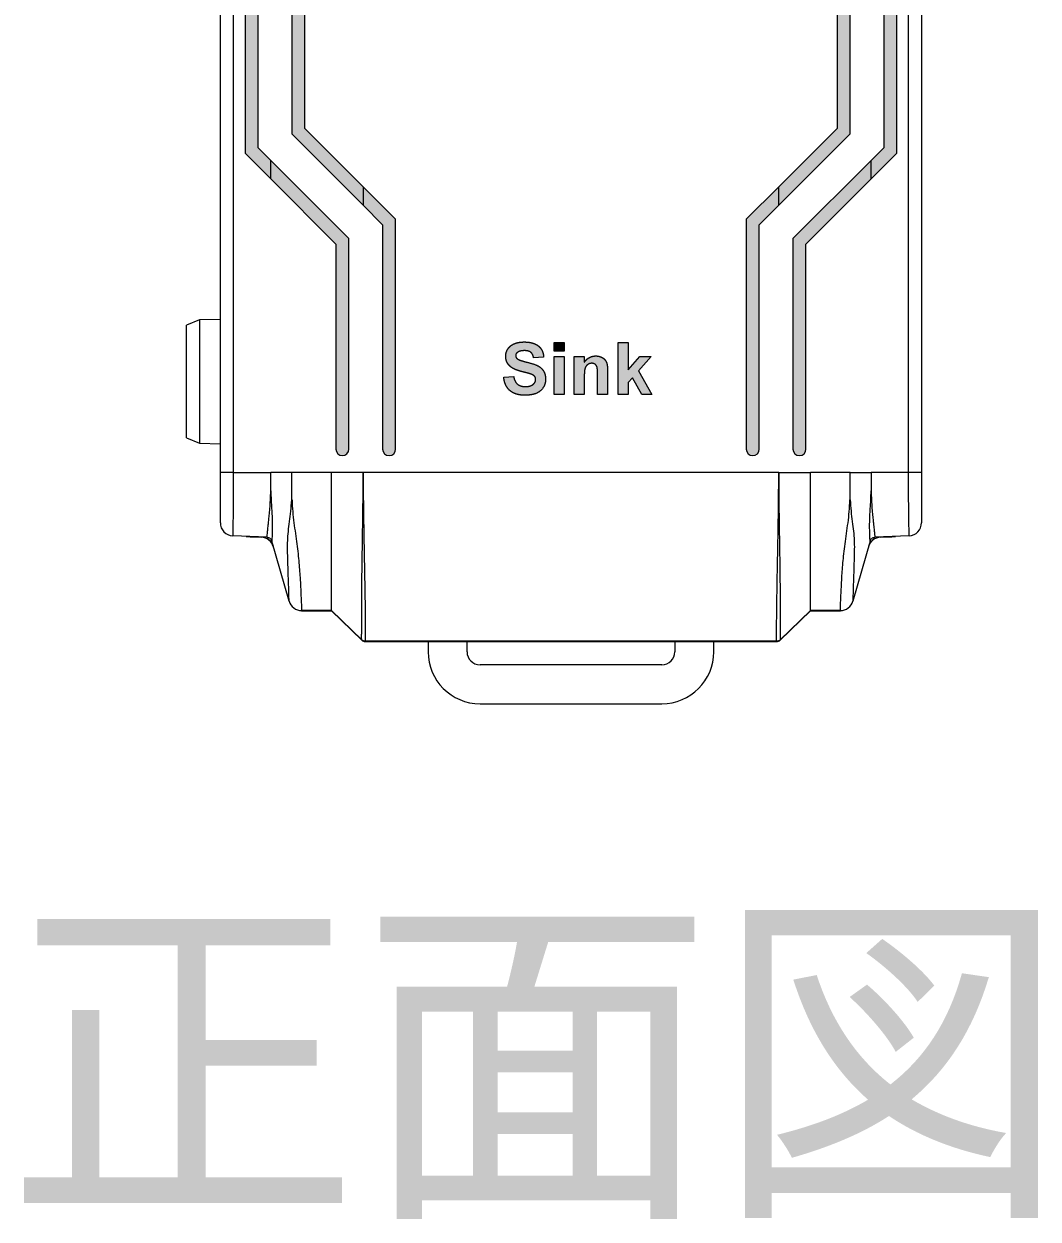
# Model space of a CAD drawing. Extents: x 222 to 1672, y 144 to 807.
# Drawn here: x 1393.88 to 1432.93, y 351.83 to 397.85 of the extents above; entities that cross this region are included whole.
import ezdxf

# ---------------------------------------------------------------- set-up
doc = ezdxf.new("R2010")
doc.units = 0
doc.header["$LTSCALE"] = 2
doc.header["$MEASUREMENT"] = 0
doc.linetypes.add('PHANTOM', pattern=[12.7, 6.35, -1.27, 1.27, -1.27, 1.27, -1.27])
doc.layers.get('0').update_dxf_attribs({"linetype": 'CONTINUOUS'})
doc.layers.add('DIM', color=7, linetype='CONTINUOUS')
doc.styles.get("Standard").update_dxf_attribs({"font": 'TIMES.TTF'})

msp = doc.modelspace()

# ---------------------------------------------------------------- hatches: boundary and pattern name
at = {"layer": 'DIM', "lineweight": 5}
for points in [[(1404.69191, 393.826), (1404.69191, 463.32772), (1406.94191, 465.57772), (1406.94191, 466.28483), (1404.19191, 463.53483), (1404.19191, 393.61889), (1406.94191, 390.86889), (1406.94191, 391.576)], [(1425.19191, 463.32772), (1425.19191, 393.826), (1422.94191, 391.576), (1422.94191, 390.86889), (1425.69191, 393.61889), (1425.69191, 463.53483), (1422.94191, 466.28483), (1422.94191, 465.57772)], [(1402.89191, 393.08042), (1402.89191, 464.07331), (1403.38381, 464.56521), (1403.38381, 465.27231), (1402.39191, 464.28042), (1402.39191, 392.87331), (1403.38381, 391.88141), (1403.38381, 392.58852)], [(1427.49191, 392.87331), (1427.49191, 464.28042), (1426.50001, 465.27231), (1426.50001, 464.56521), (1426.99191, 464.07331), (1426.99191, 393.08042), (1426.50001, 392.58852), (1426.50001, 391.88141)], [(1414.6855, 385.57686), (1414.30089, 385.57686), (1414.30089, 385.24353), (1414.6855, 385.24353)], [(1417.14704, 385.57686), (1416.76242, 385.57686), (1416.76242, 383.57686), (1417.14704, 383.57686), (1417.14704, 384.04481), (1417.30569, 384.2231), (1417.67268, 383.57686), (1418.0573, 383.57686), (1417.54888, 384.49633), (1418.03165, 385.0384), (1417.59576, 385.0384), (1417.14704, 384.52358)], [(1414.6855, 385.0384), (1414.30089, 385.0384), (1414.30089, 383.57686), (1414.6855, 383.57686)]]:
    msp.add_hatch(color=256, dxfattribs=at).paths.add_polyline_path(points, flags=0)
h = msp.add_hatch(color=256, dxfattribs=at)
edge = h.paths.add_edge_path(flags=0)
edge.add_line((1405.89191, 389.37331), (1405.89191, 381.47686))
edge.add_arc((1406.14191, 381.47686), 0.25, 180, 360)
edge.add_line((1406.39191, 381.47686), (1406.39191, 389.58042))
edge.add_line((1406.39191, 389.58042), (1403.38381, 392.58852))
edge.add_line((1403.38381, 392.58852), (1403.38381, 391.88141))
edge.add_line((1403.38381, 391.88141), (1405.89191, 389.37331))
h = msp.add_hatch(color=256, dxfattribs=at)
edge = h.paths.add_edge_path(flags=0)
edge.add_line((1423.49191, 389.58042), (1423.49191, 381.47686))
edge.add_arc((1423.74191, 381.47686), 0.25, 180, 360)
edge.add_line((1423.99191, 381.47686), (1423.99191, 389.37331))
edge.add_line((1423.99191, 389.37331), (1426.50001, 391.88141))
edge.add_line((1426.50001, 391.88141), (1426.50001, 392.58852))
edge.add_line((1426.50001, 392.58852), (1423.49191, 389.58042))
h = msp.add_hatch(color=256, dxfattribs=at)
edge = h.paths.add_edge_path(flags=0)
edge.add_line((1407.69191, 390.11889), (1407.69191, 381.47686))
edge.add_arc((1407.94191, 381.47686), 0.25, 180, 360)
edge.add_line((1408.19191, 381.47686), (1408.19191, 390.326))
edge.add_line((1408.19191, 390.326), (1406.94191, 391.576))
edge.add_line((1406.94191, 391.576), (1406.94191, 390.86889))
edge.add_line((1406.94191, 390.86889), (1407.69191, 390.11889))
h = msp.add_hatch(color=256, dxfattribs=at)
edge = h.paths.add_edge_path(flags=0)
edge.add_line((1421.69191, 390.326), (1421.69191, 381.47686))
edge.add_arc((1421.94191, 381.47686), 0.25, 180, 360)
edge.add_line((1422.19191, 381.47686), (1422.19191, 390.11889))
edge.add_line((1422.19191, 390.11889), (1422.94191, 390.86889))
edge.add_line((1422.94191, 390.86889), (1422.94191, 391.576))
edge.add_line((1422.94191, 391.576), (1421.69191, 390.326))
h = msp.add_hatch(color=256, dxfattribs=at)
edge = h.paths.add_edge_path(flags=0)
edge.add_spline(control_points=[(1413.58294, 384.1606), (1413.58264, 384.15149), (1413.58206, 384.13342), (1413.57697, 384.10697), (1413.56944, 384.08116), (1413.55805, 384.05656), (1413.54395, 384.03246), (1413.5262, 384.00981), (1413.5054, 383.98798), (1413.48195, 383.96675), (1413.45526, 383.94715), (1413.4253, 383.93017), (1413.39214, 383.91624), (1413.35604, 383.90475), (1413.31697, 383.89539), (1413.27473, 383.88928), (1413.22952, 383.88507), (1413.19833, 383.88473), (1413.1823, 383.88455)], knot_values=[0, 0, 0, 0, 0.050293, 0.09982147, 0.14840539, 0.19863332, 0.24928274, 0.3024474, 0.35728773, 0.41584407, 0.47712964, 0.53995252, 0.60577964, 0.6755935, 0.74919693, 0.82761613, 0.91137311, 1, 1, 1, 1], weights=[1, 1, 1, 1, 1, 1, 1, 1, 1, 1, 1, 1, 1, 1, 1, 1, 1, 1, 1], degree=3, periodic=0)
edge.add_spline(control_points=[(1413.1823, 383.88455), (1413.12776, 383.8857), (1413.07306, 383.89047), (1412.96921, 383.9206), (1412.91963, 383.94602), (1412.83754, 384.01814), (1412.80657, 384.06419), (1412.76105, 384.16319), (1412.74699, 384.21555), (1412.73678, 384.26917)], knot_values=[0, 0, 0, 0, 0.25, 0.25, 0.5, 0.5, 0.75, 0.75, 1, 1, 1, 1], weights=[1, 1, 1, 1, 1, 1, 1, 1, 1, 1], degree=3, periodic=0)
edge.add_line((1412.73678, 384.26917), (1412.35217, 384.24353))
edge.add_spline(control_points=[(1412.35217, 384.24353), (1412.35592, 384.21609), (1412.36323, 384.16261), (1412.38044, 384.0852), (1412.40332, 384.01303), (1412.43092, 383.9458), (1412.4635, 383.8836), (1412.50119, 383.82641), (1412.54442, 383.77439), (1412.59268, 383.72729), (1412.64609, 383.68533), (1412.7053, 383.64954), (1412.76977, 383.61908), (1412.8396, 383.59377), (1412.91506, 383.57466), (1412.99589, 383.56135), (1413.08208, 383.55269), (1413.14141, 383.55172), (1413.17188, 383.55122)], knot_values=[0, 0, 0, 0, 0.06919921, 0.13486906, 0.19788658, 0.25819517, 0.31627081, 0.37310853, 0.42904737, 0.48498522, 0.54133577, 0.59840526, 0.65752553, 0.71928964, 0.78372656, 0.85176584, 0.92386628, 1, 1, 1, 1], weights=[1, 1, 1, 1, 1, 1, 1, 1, 1, 1, 1, 1, 1, 1, 1, 1, 1, 1, 1], degree=3, periodic=0)
edge.add_spline(control_points=[(1413.17188, 383.55122), (1413.2665, 383.55239), (1413.36091, 383.55797), (1413.54638, 383.59758), (1413.63689, 383.6298), (1413.7925, 383.73648), (1413.85639, 383.80967), (1413.92228, 383.93424), (1413.93957, 383.97924), (1413.96221, 384.07037), (1413.96645, 384.11721), (1413.96755, 384.1646)], knot_values=[0, 0, 0, 0, 0.25, 0.25, 0.5, 0.5, 0.75, 0.75, 0.875, 0.875, 1, 1, 1, 1], weights=[1, 1, 1, 1, 1, 1, 1, 1, 1, 1, 1, 1], degree=3, periodic=0)
edge.add_spline(control_points=[(1413.96755, 384.1646), (1413.96658, 384.22654), (1413.96136, 384.28826), (1413.92909, 384.40803), (1413.90307, 384.46368), (1413.83034, 384.56437), (1413.78639, 384.60757), (1413.68469, 384.67875), (1413.62887, 384.70439), (1413.45668, 384.77179), (1413.33678, 384.80171), (1413.15734, 384.84585), (1413.09763, 384.86127), (1412.98138, 384.89977), (1412.92332, 384.91919), (1412.873, 384.95787)], knot_values=[0, 0, 0, 0, 0.125, 0.125, 0.25, 0.25, 0.375, 0.375, 0.5, 0.5, 0.75, 0.75, 0.875, 0.875, 1, 1, 1, 1], weights=[1, 1, 1, 1, 1, 1, 1, 1, 1, 1, 1, 1, 1, 1, 1, 1], degree=3, periodic=0)
edge.add_spline(control_points=[(1412.873, 384.95787), (1412.8639, 384.96618), (1412.84641, 384.98214), (1412.82769, 385.01151), (1412.81552, 385.04321), (1412.81432, 385.06553), (1412.81371, 385.07686)], knot_values=[0, 0, 0, 0, 0.2680492, 0.51473927, 0.75365485, 1, 1, 1, 1], weights=[1, 1, 1, 1, 1, 1, 1], degree=3, periodic=0)
edge.add_spline(control_points=[(1412.81371, 385.07686), (1412.81445, 385.08898), (1412.81592, 385.11263), (1412.82805, 385.14606), (1412.84821, 385.17565), (1412.86694, 385.19056), (1412.87661, 385.19826)], knot_values=[0, 0, 0, 0, 0.25511467, 0.49749816, 0.74053569, 1, 1, 1, 1], weights=[1, 1, 1, 1, 1, 1, 1], degree=3, periodic=0)
edge.add_spline(control_points=[(1412.87661, 385.19826), (1412.91611, 385.2246), (1412.95868, 385.24394), (1413.05147, 385.26514), (1413.09909, 385.26829), (1413.14664, 385.26917)], knot_values=[0, 0, 0, 0, 0.5, 0.5, 1, 1, 1, 1], weights=[1, 1, 1, 1, 1, 1], degree=3, periodic=0)
edge.add_spline(control_points=[(1413.14664, 385.26917), (1413.16013, 385.26888), (1413.18621, 385.26831), (1413.22411, 385.26573), (1413.25943, 385.26043), (1413.29227, 385.25337), (1413.32245, 385.24417), (1413.35008, 385.233), (1413.37478, 385.21931), (1413.39747, 385.20393), (1413.41751, 385.18572), (1413.43562, 385.16504), (1413.45231, 385.14194), (1413.46692, 385.11614), (1413.47949, 385.0875), (1413.49006, 385.05634), (1413.49947, 385.02268), (1413.5038, 384.99918), (1413.50601, 384.98712)], knot_values=[0, 0, 0, 0, 0.07918714, 0.15305754, 0.22277032, 0.28856256, 0.35004068, 0.4076722, 0.46308713, 0.51547696, 0.568194, 0.62149613, 0.67652179, 0.73513601, 0.79513275, 0.85981885, 0.92807151, 1, 1, 1, 1], weights=[1, 1, 1, 1, 1, 1, 1, 1, 1, 1, 1, 1, 1, 1, 1, 1, 1, 1, 1], degree=3, periodic=0)
edge.add_line((1413.50601, 384.98712), (1413.89063, 385.01276))
edge.add_spline(control_points=[(1413.89063, 385.01276), (1413.88928, 385.03457), (1413.88664, 385.07733), (1413.87611, 385.13975), (1413.86019, 385.19886), (1413.83851, 385.25453), (1413.8109, 385.30669), (1413.77804, 385.35561), (1413.73972, 385.40124), (1413.6958, 385.44302), (1413.64649, 385.48092), (1413.59096, 385.51349), (1413.52988, 385.54093), (1413.4633, 385.56396), (1413.39096, 385.58139), (1413.31284, 385.59353), (1413.2292, 385.60133), (1413.1715, 385.60211), (1413.14183, 385.6025)], knot_values=[0, 0, 0, 0, 0.06098029, 0.11959172, 0.17640544, 0.2316693, 0.28605161, 0.34087077, 0.39592535, 0.45210891, 0.50984053, 0.56919352, 0.6314457, 0.69654702, 0.76565049, 0.83891638, 0.91717975, 1, 1, 1, 1], weights=[1, 1, 1, 1, 1, 1, 1, 1, 1, 1, 1, 1, 1, 1, 1, 1, 1, 1, 1], degree=3, periodic=0)
edge.add_spline(control_points=[(1413.14183, 385.6025), (1413.1056, 385.60169), (1413.0357, 385.60011), (1412.93488, 385.58726), (1412.84228, 385.56588), (1412.77111, 385.54051), (1412.71869, 385.51617), (1412.68247, 385.49564), (1412.64818, 385.47384), (1412.61678, 385.4493), (1412.58706, 385.42363), (1412.56013, 385.39533), (1412.53563, 385.36509), (1412.506, 385.32288), (1412.4756, 385.26702), (1412.44871, 385.1969), (1412.43197, 385.12426), (1412.43005, 385.07481), (1412.42909, 385.05002)], knot_values=[0, 0, 0, 0, 0.10729509, 0.20700126, 0.30046269, 0.38830485, 0.43024747, 0.4715149, 0.51156605, 0.5504957, 0.5894595, 0.62779162, 0.66603585, 0.70466687, 0.78043998, 0.85368957, 0.92663407, 1, 1, 1, 1], weights=[1, 1, 1, 1, 1, 1, 1, 1, 1, 1, 1, 1, 1, 1, 1, 1, 1, 1, 1], degree=3, periodic=0)
edge.add_spline(control_points=[(1412.42909, 385.05002), (1412.42957, 385.03075), (1412.43052, 384.99281), (1412.43978, 384.93709), (1412.45409, 384.8836), (1412.47428, 384.8322), (1412.50051, 384.78324), (1412.53237, 384.73642), (1412.57029, 384.69211), (1412.59909, 384.66514), (1412.61379, 384.65138)], knot_values=[0, 0, 0, 0, 0.12734861, 0.25078639, 0.3724959, 0.49305888, 0.61516521, 0.73913596, 0.86694632, 1, 1, 1, 1], weights=[1, 1, 1, 1, 1, 1, 1, 1, 1, 1, 1], degree=3, periodic=0)
edge.add_spline(control_points=[(1412.61379, 384.65138), (1412.62563, 384.64167), (1412.65033, 384.62143), (1412.69268, 384.59431), (1412.74073, 384.56797), (1412.79491, 384.54274), (1412.85541, 384.51927), (1412.92179, 384.4967), (1412.99404, 384.47428), (1413.04467, 384.46163), (1413.07092, 384.45507)], knot_values=[0, 0, 0, 0, 0.09154166, 0.19076828, 0.30013236, 0.41909822, 0.54781421, 0.68797134, 0.83827152, 1, 1, 1, 1], weights=[1, 1, 1, 1, 1, 1, 1, 1, 1, 1, 1], degree=3, periodic=0)
edge.add_spline(control_points=[(1413.07092, 384.45507), (1413.09804, 384.44818), (1413.12518, 384.44137), (1413.15236, 384.4347), (1413.17954, 384.42803), (1413.20658, 384.42082), (1413.23366, 384.41379), (1413.26078, 384.40676), (1413.28795, 384.39991), (1413.31489, 384.39223), (1413.34184, 384.38454), (1413.36886, 384.37703), (1413.39544, 384.36813)], knot_values=[0, 0, 0, 0, 0.00008395, 0.00008395, 0.00008395, 0.00016791, 0.00016791, 0.00016791, 0.00025196, 0.00025196, 0.00025196, 0.00033603, 0.00033603, 0.00033603, 0.00033603], weights=[1, 1, 1, 1, 1, 1, 1, 1, 1, 1, 1, 1, 1], degree=3, periodic=0)
edge.add_spline(control_points=[(1413.39544, 384.36813), (1413.41159, 384.36203), (1413.44195, 384.35056), (1413.48268, 384.32986), (1413.51579, 384.30746), (1413.54161, 384.28292), (1413.56053, 384.25585), (1413.5734, 384.22624), (1413.58187, 384.19432), (1413.58257, 384.172), (1413.58294, 384.1606)], knot_values=[0, 0, 0, 0, 0.17151583, 0.32227126, 0.45295232, 0.56745012, 0.67421126, 0.77877228, 0.88691834, 1, 1, 1, 1], weights=[1, 1, 1, 1, 1, 1, 1, 1, 1, 1, 1], degree=3, periodic=0)
h = msp.add_hatch(color=256, dxfattribs=at)
edge = h.paths.add_edge_path(flags=0)
edge.add_spline(control_points=[(1415.45473, 384.24233), (1415.45482, 384.26209), (1415.45498, 384.29989), (1415.45597, 384.35427), (1415.45865, 384.40366), (1415.46105, 384.44846), (1415.46531, 384.48823), (1415.46935, 384.52333), (1415.47497, 384.55341), (1415.48326, 384.58671), (1415.49705, 384.62347), (1415.51982, 384.66261), (1415.54775, 384.69777), (1415.58132, 384.72753), (1415.619, 384.75176), (1415.65981, 384.76898), (1415.70296, 384.77994), (1415.73258, 384.7813), (1415.7476, 384.78199)], knot_values=[0, 0, 0, 0, 0.08500688, 0.16256431, 0.23386798, 0.29774833, 0.35547056, 0.40583751, 0.4496584, 0.48699165, 0.55334177, 0.6176724, 0.68100038, 0.74567876, 0.8097293, 0.87277797, 0.93546458, 1, 1, 1, 1], weights=[1, 1, 1, 1, 1, 1, 1, 1, 1, 1, 1, 1, 1, 1, 1, 1, 1, 1, 1], degree=3, periodic=0)
edge.add_spline(control_points=[(1415.7476, 384.78199), (1415.77182, 384.78111), (1415.79592, 384.77868), (1415.8415, 384.76334), (1415.86254, 384.75123), (1415.9175, 384.7046), (1415.94023, 384.65966), (1415.96043, 384.56648), (1415.96298, 384.51828), (1415.96667, 384.4226), (1415.96741, 384.37473), (1415.96755, 384.32686)], knot_values=[0, 0, 0, 0, 0.125, 0.125, 0.25, 0.25, 0.5, 0.5, 0.75, 0.75, 1, 1, 1, 1], weights=[1, 1, 1, 1, 1, 1, 1, 1, 1, 1, 1, 1], degree=3, periodic=0)
edge.add_line((1415.96755, 384.32686), (1415.96755, 383.57686))
edge.add_line((1415.96755, 383.57686), (1416.35217, 383.57686))
edge.add_line((1416.35217, 383.57686), (1416.35217, 384.48071))
edge.add_spline(control_points=[(1416.35217, 384.48071), (1416.35195, 384.50715), (1416.35155, 384.55673), (1416.34822, 384.62642), (1416.34184, 384.68631), (1416.33368, 384.73798), (1416.32174, 384.78348), (1416.30612, 384.8254), (1416.28629, 384.86475), (1416.26307, 384.90204), (1416.23495, 384.93673), (1416.20001, 384.96705), (1416.16029, 384.9956), (1416.11438, 385.01934), (1416.06477, 385.0396), (1416.01165, 385.05331), (1415.95626, 385.06264), (1415.91831, 385.06357), (1415.89904, 385.06404)], knot_values=[0, 0, 0, 0, 0.09333164, 0.17497988, 0.24607861, 0.30581896, 0.35943537, 0.41178561, 0.46342664, 0.51468557, 0.56658406, 0.62032463, 0.67747082, 0.73882547, 0.80227857, 0.8661869, 0.93205009, 1, 1, 1, 1], weights=[1, 1, 1, 1, 1, 1, 1, 1, 1, 1, 1, 1, 1, 1, 1, 1, 1, 1, 1], degree=3, periodic=0)
edge.add_spline(control_points=[(1415.89904, 385.06404), (1415.87709, 385.06342), (1415.83394, 385.06221), (1415.77077, 385.05034), (1415.71029, 385.03225), (1415.65312, 385.00561), (1415.59829, 384.97268), (1415.54709, 384.93136), (1415.49856, 384.88291), (1415.4696, 384.8464), (1415.45473, 384.82766)], knot_values=[0, 0, 0, 0, 0.1257507, 0.24709612, 0.36721805, 0.48678484, 0.60771653, 0.73302595, 0.86295606, 1, 1, 1, 1], weights=[1, 1, 1, 1, 1, 1, 1, 1, 1, 1, 1], degree=3, periodic=0)
edge.add_line((1415.45473, 384.82766), (1415.45473, 385.0384))
edge.add_line((1415.45473, 385.0384), (1415.07012, 385.0384))
edge.add_line((1415.07012, 385.0384), (1415.07012, 383.57686))
edge.add_line((1415.07012, 383.57686), (1415.45473, 383.57686))
edge.add_line((1415.45473, 383.57686), (1415.45473, 384.24233))

# ---------------------------------------------------------------- linework, layer by layer
at = {"linetype": 'Continuous', "lineweight": 5}
for p, q in [((1401.44191, 380.57686), (1401.44191, 476.57686)), ((1401.94191, 476.57686), (1401.94191, 380.57686)), ((1427.94191, 380.57686), (1427.94191, 476.57686)), ((1428.44191, 476.57686), (1428.44191, 380.57686)), ((1402.39191, 464.28042), (1402.39191, 392.87331)), ((1402.89191, 393.08041), (1402.89191, 464.07331)), ((1426.99191, 464.07331), (1426.99191, 393.08041)), ((1427.49191, 392.87331), (1427.49191, 464.28042)), ((1404.19191, 463.53483), (1404.19191, 393.61889)), ((1425.69191, 393.61889), (1425.69191, 463.53483)), ((1404.69191, 393.826), (1404.69191, 463.32773)), ((1425.19191, 463.32773), (1425.19191, 393.826)), ((1404.19191, 393.61889), (1406.94191, 390.86889)), ((1406.94191, 391.576), (1404.69191, 393.826)), ((1425.19191, 393.826), (1422.94191, 391.576)), ((1422.94191, 390.86889), (1425.69191, 393.61889)), ((1403.38381, 392.58852), (1402.89191, 393.08041)), ((1426.99191, 393.08041), (1426.50001, 392.58852)), ((1402.39191, 392.87331), (1403.38381, 391.88141)), ((1406.39191, 389.58042), (1403.38381, 392.58852)), ((1403.38381, 391.88141), (1403.38381, 392.58852)), ((1426.50001, 392.58852), (1423.49191, 389.58042)), ((1426.50001, 391.88141), (1427.49191, 392.87331)), ((1426.50001, 391.88141), (1426.50001, 392.58852)), ((1403.38381, 391.88141), (1405.89191, 389.37331)), ((1423.99191, 389.37331), (1426.50001, 391.88141)), ((1408.19191, 390.326), (1406.94191, 391.576)), ((1406.94191, 391.576), (1406.94191, 390.86889)), ((1422.94191, 391.576), (1421.69191, 390.326)), ((1422.94191, 390.86889), (1422.94191, 391.576)), ((1406.94191, 390.86889), (1407.69191, 390.11889)), ((1422.19191, 390.11889), (1422.94191, 390.86889)), ((1408.19191, 381.47686), (1408.19191, 390.326)), ((1421.69191, 390.326), (1421.69191, 381.47686)), ((1407.69191, 390.11889), (1407.69191, 381.47686)), ((1422.19191, 381.47686), (1422.19191, 390.11889)), ((1405.89191, 389.37331), (1405.89191, 381.47686)), ((1406.39191, 381.47686), (1406.39191, 389.58042)), ((1423.49191, 389.58042), (1423.49191, 381.47686)), ((1423.99191, 381.47686), (1423.99191, 389.37331)), ((1400.64183, 386.45417), (1400.14191, 386.24545)), ((1400.14191, 381.90828), (1400.14191, 386.24545)), ((1401.44191, 386.46814), (1400.64183, 386.45417)), ((1400.64183, 386.45417), (1400.64183, 381.69955)), ((1400.14191, 381.90828), (1400.64183, 381.69955)), ((1400.64183, 381.69955), (1401.44191, 381.68559)), ((1401.94191, 380.57686), (1401.44191, 380.57686)), ((1401.94191, 380.57686), (1403.38381, 380.57686)), ((1404.19191, 380.57686), (1403.38381, 380.57686)), ((1405.71813, 380.57686), (1404.19191, 380.57686)), ((1406.94191, 380.57686), (1405.71813, 380.57686)), ((1422.94191, 380.57686), (1406.94191, 380.57686)), ((1422.94191, 380.57686), (1424.16569, 380.57686)), ((1425.69191, 380.57686), (1424.16569, 380.57686)), ((1425.69191, 380.57686), (1426.50001, 380.57686)), ((1427.94191, 380.57686), (1426.50001, 380.57686)), ((1428.44191, 380.57686), (1427.94191, 380.57686)), ((1403.38041, 379.87629), (1403.38381, 379.87627)), ((1426.50001, 379.87627), (1426.50341, 379.87629)), ((1404.19191, 379.51797), (1404.20755, 379.51788)), ((1425.67628, 379.51788), (1425.69191, 379.51797)), ((1403.23997, 378.08312), (1401.9201, 378.14075)), ((1402.43929, 378.11808), (1402.58957, 378.10199)), ((1402.58957, 378.10199), (1403.0242, 378.08302)), ((1404.08806, 375.62084), (1403.42349, 377.93844)), ((1426.46033, 377.93844), (1425.79577, 375.62084)), ((1427.96372, 378.14075), (1426.64386, 378.08312)), ((1426.85962, 378.08302), (1427.29425, 378.10199)), ((1427.29425, 378.10199), (1427.44454, 378.11808)), ((1405.71813, 375.25866), (1404.56869, 375.25866)), ((1404.56869, 375.24913), (1405.71813, 375.24913)), ((1406.88378, 374.13299), (1405.71813, 375.25866)), ((1405.71813, 375.24913), (1406.88378, 374.12347)), ((1424.16569, 375.25866), (1423.00004, 374.13299)), ((1423.00004, 374.12347), (1424.16569, 375.24913)), ((1425.31513, 375.25866), (1424.16569, 375.25866)), ((1424.16569, 375.24913), (1425.31513, 375.24913)), ((1422.86111, 374.07686), (1407.02272, 374.07686)), ((1407.02272, 374.06733), (1410.44191, 374.06733)), ((1409.44191, 374.06733), (1409.44191, 373.67256)), ((1410.44191, 374.06733), (1410.44191, 374.07686)), ((1410.44191, 374.06733), (1419.44191, 374.06733)), ((1410.94191, 373.67256), (1410.94191, 374.06733)), ((1418.94191, 374.06733), (1418.94191, 373.67256)), ((1419.44191, 374.06733), (1419.44191, 374.07686)), ((1419.44191, 374.06733), (1422.86111, 374.06733)), ((1420.44191, 373.67256), (1420.44191, 374.06733)), ((1418.44191, 373.17256), (1411.44191, 373.17256)), ((1411.44191, 371.67256), (1418.44191, 371.67256))]:
    msp.add_line(p, q, dxfattribs=at)
at = {"linetype": 'PHANTOM', "lineweight": 5}
for p, q in [((1414.30089, 385.57686), (1414.6855, 385.57686)), ((1414.30089, 385.24353), (1414.30089, 385.57686)), ((1414.6855, 385.24353), (1414.30089, 385.24353)), ((1414.6855, 385.57686), (1414.6855, 385.24353)), ((1416.76242, 385.57686), (1417.14704, 385.57686)), ((1416.76242, 383.57686), (1416.76242, 385.57686)), ((1417.14704, 385.57686), (1417.14704, 384.52358)), ((1413.89063, 385.01276), (1413.50601, 384.98712)), ((1414.30089, 385.0384), (1414.6855, 385.0384)), ((1414.30089, 383.57686), (1414.30089, 385.0384)), ((1414.6855, 385.0384), (1414.6855, 383.57686)), ((1415.07012, 385.0384), (1415.45473, 385.0384)), ((1415.07012, 383.57686), (1415.07012, 385.0384)), ((1415.45473, 385.0384), (1415.45473, 384.82766)), ((1417.14704, 384.52358), (1417.59576, 385.0384)), ((1418.03165, 385.0384), (1417.54888, 384.49633)), ((1417.59576, 385.0384), (1418.03165, 385.0384)), ((1415.96755, 383.57686), (1415.96755, 384.32686)), ((1416.35217, 384.48071), (1416.35217, 383.57686)), ((1417.54888, 384.49633), (1418.0573, 383.57686)), ((1412.35217, 384.24353), (1412.73678, 384.26917)), ((1415.45473, 384.24233), (1415.45473, 383.57686)), ((1417.30569, 384.2231), (1417.14704, 384.04481)), ((1417.14704, 384.04481), (1417.14704, 383.57686)), ((1417.67268, 383.57686), (1417.30569, 384.2231)), ((1414.6855, 383.57686), (1414.30089, 383.57686)), ((1415.45473, 383.57686), (1415.07012, 383.57686)), ((1416.35217, 383.57686), (1415.96755, 383.57686)), ((1417.14704, 383.57686), (1416.76242, 383.57686)), ((1418.0573, 383.57686), (1417.67268, 383.57686))]:
    msp.add_line(p, q, dxfattribs=at)
at = {"linetype": 'Continuous', "lineweight": 5}
for centre, radius, start, end in [((1406.14191, 381.47686), 0.25, 180, 0), ((1407.94191, 381.47686), 0.25, 180, 0), ((1421.94191, 381.47686), 0.25, 180, 0), ((1423.74191, 381.47686), 0.25, 180, 0), ((1401.94191, 378.64027), 0.5, 180, 267.5), ((1427.94191, 378.64027), 0.5, 272.5, 0), ((1403.00239, 377.58349), 0.5, 16, 87.5), ((1426.88143, 377.58349), 0.5, 92.5, 164), ((1407.02272, 374.26733), 0.2, 226, 270), ((1422.86111, 374.26733), 0.2, 270, 314), ((1411.44191, 373.67257), 2, 180, 270), ((1411.44191, 373.67257), 0.5, 180, 270), ((1418.44191, 373.67257), 2, 270, 0), ((1418.44191, 373.67257), 0.5, 270, 0)]:
    msp.add_arc(centre, radius, start, end, dxfattribs=at)
at = {"linetype": 'PHANTOM', "lineweight": 5}
for points, knots in [([(1412.42909, 385.05002), (1412.43005, 385.07481), (1412.43197, 385.12426), (1412.44871, 385.1969), (1412.4756, 385.26702), (1412.506, 385.32288), (1412.53563, 385.36509), (1412.56013, 385.39533), (1412.58706, 385.42363), (1412.61678, 385.4493), (1412.64818, 385.47384), (1412.68247, 385.49564), (1412.71869, 385.51617), (1412.77111, 385.54051), (1412.84228, 385.56588), (1412.93488, 385.58726), (1413.0357, 385.60011), (1413.1056, 385.60169), (1413.14183, 385.6025)], [0, 0, 0, 0, 0.07336593, 0.14631043, 0.21956002, 0.29533313, 0.33396415, 0.37220838, 0.4105405, 0.4495043, 0.48843395, 0.5284851, 0.56975253, 0.61169515, 0.69953731, 0.79299874, 0.89270491, 1, 1, 1, 1]), ([(1412.87661, 385.19826), (1412.86694, 385.19056), (1412.84821, 385.17565), (1412.82805, 385.14606), (1412.81592, 385.11263), (1412.81445, 385.08898), (1412.81371, 385.07686)], [0, 0, 0, 0, 0.25946431, 0.50250184, 0.74488533, 1, 1, 1, 1]), ([(1413.14664, 385.26917), (1413.09909, 385.26829), (1413.05147, 385.26514), (1412.95868, 385.24394), (1412.91611, 385.2246), (1412.87661, 385.19826)], [0, 0, 0, 0, 0.5, 0.5, 1, 1, 1, 1]), ([(1413.14183, 385.6025), (1413.1715, 385.60211), (1413.2292, 385.60133), (1413.31284, 385.59353), (1413.39096, 385.58139), (1413.4633, 385.56396), (1413.52988, 385.54093), (1413.59096, 385.51349), (1413.64649, 385.48092), (1413.6958, 385.44302), (1413.73972, 385.40124), (1413.77804, 385.35561), (1413.8109, 385.30669), (1413.83851, 385.25453), (1413.86019, 385.19886), (1413.87611, 385.13975), (1413.88664, 385.07733), (1413.88928, 385.03457), (1413.89063, 385.01276)], [0, 0, 0, 0, 0.08282025, 0.16108362, 0.23434951, 0.30345298, 0.3685543, 0.43080648, 0.49015947, 0.54789109, 0.60407465, 0.65912923, 0.71394839, 0.7683307, 0.82359456, 0.88040828, 0.93901971, 1, 1, 1, 1]), ([(1413.50601, 384.98712), (1413.5038, 384.99918), (1413.49947, 385.02268), (1413.49006, 385.05634), (1413.47949, 385.0875), (1413.46692, 385.11614), (1413.45231, 385.14194), (1413.43562, 385.16504), (1413.41751, 385.18572), (1413.39747, 385.20393), (1413.37478, 385.21931), (1413.35008, 385.233), (1413.32245, 385.24417), (1413.29227, 385.25337), (1413.25943, 385.26043), (1413.22411, 385.26573), (1413.18621, 385.26831), (1413.16013, 385.26888), (1413.14664, 385.26917)], [0, 0, 0, 0, 0.07192849, 0.14018115, 0.20486725, 0.26486399, 0.32347821, 0.37850387, 0.431806, 0.48452304, 0.53691287, 0.5923278, 0.64995932, 0.71143744, 0.77722968, 0.84694246, 0.92081286, 1, 1, 1, 1]), ([(1412.61379, 384.65138), (1412.59909, 384.66514), (1412.57029, 384.69211), (1412.53237, 384.73642), (1412.50051, 384.78324), (1412.47428, 384.8322), (1412.45409, 384.8836), (1412.43978, 384.93709), (1412.43052, 384.99281), (1412.42957, 385.03075), (1412.42909, 385.05002)], [0, 0, 0, 0, 0.133053677, 0.260864037, 0.384834792, 0.506941124, 0.627504104, 0.749213612, 0.872651387, 1, 1, 1, 1]), ([(1412.81371, 385.07686), (1412.81432, 385.06553), (1412.81552, 385.04321), (1412.82769, 385.01151), (1412.84641, 384.98214), (1412.8639, 384.96618), (1412.873, 384.95787)], [0, 0, 0, 0, 0.24634515, 0.48526073, 0.7319508, 1, 1, 1, 1]), ([(1412.873, 384.95787), (1412.92332, 384.91919), (1412.98138, 384.89977), (1413.09763, 384.86127), (1413.15734, 384.84585), (1413.33678, 384.80171), (1413.45668, 384.77179), (1413.62887, 384.70439), (1413.68469, 384.67875), (1413.78639, 384.60757), (1413.83034, 384.56437), (1413.90307, 384.46368), (1413.92909, 384.40803), (1413.96136, 384.28826), (1413.96658, 384.22654), (1413.96755, 384.1646)], [0, 0, 0, 0, 0.125, 0.125, 0.25, 0.25, 0.5, 0.5, 0.625, 0.625, 0.75, 0.75, 0.875, 0.875, 1, 1, 1, 1]), ([(1415.45473, 384.82766), (1415.4696, 384.8464), (1415.49856, 384.88291), (1415.54709, 384.93136), (1415.59829, 384.97268), (1415.65312, 385.00561), (1415.71029, 385.03225), (1415.77077, 385.05034), (1415.83394, 385.06221), (1415.87709, 385.06342), (1415.89904, 385.06404)], [0, 0, 0, 0, 0.13704394, 0.26697405, 0.39228347, 0.51321516, 0.63278195, 0.75290388, 0.8742493, 1, 1, 1, 1]), ([(1415.7476, 384.78199), (1415.73258, 384.7813), (1415.70296, 384.77994), (1415.65981, 384.76898), (1415.619, 384.75176), (1415.58132, 384.72753), (1415.54775, 384.69777), (1415.51982, 384.66261), (1415.49705, 384.62347), (1415.48326, 384.58671), (1415.47497, 384.55341), (1415.46935, 384.52333), (1415.46531, 384.48823), (1415.46105, 384.44846), (1415.45865, 384.40366), (1415.45597, 384.35427), (1415.45498, 384.29989), (1415.45482, 384.26209), (1415.45473, 384.24233)], [0, 0, 0, 0, 0.06453542, 0.12722203, 0.1902707, 0.25432124, 0.31899962, 0.3823276, 0.44665823, 0.51300835, 0.5503416, 0.59416249, 0.64452944, 0.70225167, 0.76613202, 0.83743569, 0.91499312, 1, 1, 1, 1]), ([(1415.96755, 384.32686), (1415.96741, 384.37473), (1415.96667, 384.4226), (1415.96298, 384.51828), (1415.96043, 384.56648), (1415.94023, 384.65966), (1415.9175, 384.7046), (1415.86254, 384.75123), (1415.8415, 384.76334), (1415.79592, 384.77868), (1415.77182, 384.78111), (1415.7476, 384.78199)], [0, 0, 0, 0, 0.25, 0.25, 0.5, 0.5, 0.75, 0.75, 0.875, 0.875, 1, 1, 1, 1]), ([(1415.89904, 385.06404), (1415.91831, 385.06357), (1415.95626, 385.06264), (1416.01165, 385.05331), (1416.06477, 385.0396), (1416.11438, 385.01934), (1416.16029, 384.9956), (1416.20001, 384.96705), (1416.23495, 384.93673), (1416.26307, 384.90204), (1416.28629, 384.86475), (1416.30612, 384.8254), (1416.32174, 384.78348), (1416.33368, 384.73798), (1416.34184, 384.68631), (1416.34822, 384.62642), (1416.35155, 384.55673), (1416.35195, 384.50715), (1416.35217, 384.48071)], [0, 0, 0, 0, 0.06794991, 0.1338131, 0.19772143, 0.26117453, 0.32252918, 0.37967537, 0.43341594, 0.48531443, 0.53657336, 0.58821439, 0.64056463, 0.69418104, 0.75392139, 0.82502012, 0.90666836, 1, 1, 1, 1]), ([(1413.07092, 384.45507), (1413.04467, 384.46163), (1412.99404, 384.47428), (1412.92179, 384.4967), (1412.85541, 384.51927), (1412.79491, 384.54274), (1412.74073, 384.56797), (1412.69268, 384.59431), (1412.65033, 384.62143), (1412.62563, 384.64167), (1412.61379, 384.65138)], [0, 0, 0, 0, 0.16172848, 0.31202866, 0.45218579, 0.58090178, 0.69986764, 0.80923172, 0.90845834, 1, 1, 1, 1]), ([(1413.39544, 384.36813), (1413.36886, 384.37703), (1413.34184, 384.38454), (1413.31489, 384.39223), (1413.28795, 384.39991), (1413.26078, 384.40676), (1413.23366, 384.41379), (1413.20658, 384.42082), (1413.17954, 384.42803), (1413.15236, 384.4347), (1413.12518, 384.44137), (1413.09804, 384.44818), (1413.07092, 384.45507)], [0, 0, 0, 0, 0.000084072493, 0.000084072493, 0.000084072493, 0.000168121645, 0.000168121645, 0.000168121645, 0.000252076191, 0.000252076191, 0.000252076191, 0.00033602953, 0.00033602953, 0.00033602953, 0.00033602953]), ([(1413.58294, 384.1606), (1413.58257, 384.172), (1413.58187, 384.19432), (1413.5734, 384.22624), (1413.56053, 384.25585), (1413.54161, 384.28292), (1413.51579, 384.30746), (1413.48268, 384.32986), (1413.44195, 384.35056), (1413.41159, 384.36203), (1413.39544, 384.36813)], [0, 0, 0, 0, 0.11308166, 0.22122772, 0.32578874, 0.43254988, 0.54704768, 0.67772874, 0.82848417, 1, 1, 1, 1]), ([(1413.17188, 383.55122), (1413.14141, 383.55172), (1413.08208, 383.55269), (1412.99589, 383.56135), (1412.91506, 383.57466), (1412.8396, 383.59377), (1412.76977, 383.61908), (1412.7053, 383.64954), (1412.64609, 383.68533), (1412.59268, 383.72729), (1412.54442, 383.77439), (1412.50119, 383.82641), (1412.4635, 383.8836), (1412.43092, 383.9458), (1412.40332, 384.01303), (1412.38044, 384.0852), (1412.36323, 384.16261), (1412.35592, 384.21609), (1412.35217, 384.24353)], [0, 0, 0, 0, 0.07613372, 0.14823416, 0.21627344, 0.28071036, 0.34247447, 0.40159474, 0.45866423, 0.51501478, 0.57095263, 0.62689147, 0.68372919, 0.74180483, 0.80211342, 0.86513094, 0.93080079, 1, 1, 1, 1]), ([(1412.73678, 384.26917), (1412.74699, 384.21555), (1412.76105, 384.16319), (1412.80657, 384.06419), (1412.83754, 384.01814), (1412.91963, 383.94602), (1412.96921, 383.9206), (1413.07306, 383.89047), (1413.12776, 383.8857), (1413.1823, 383.88455)], [0, 0, 0, 0, 0.25, 0.25, 0.5, 0.5, 0.75, 0.75, 1, 1, 1, 1]), ([(1413.96755, 384.1646), (1413.96645, 384.11721), (1413.96221, 384.07037), (1413.93957, 383.97924), (1413.92228, 383.93424), (1413.85639, 383.80967), (1413.7925, 383.73648), (1413.63689, 383.6298), (1413.54638, 383.59758), (1413.36091, 383.55797), (1413.2665, 383.55239), (1413.17188, 383.55122)], [0, 0, 0, 0, 0.125, 0.125, 0.25, 0.25, 0.5, 0.5, 0.75, 0.75, 1, 1, 1, 1]), ([(1413.1823, 383.88455), (1413.19833, 383.88473), (1413.22952, 383.88507), (1413.27473, 383.88928), (1413.31697, 383.89539), (1413.35604, 383.90475), (1413.39214, 383.91624), (1413.4253, 383.93017), (1413.45526, 383.94715), (1413.48195, 383.96675), (1413.5054, 383.98798), (1413.5262, 384.00981), (1413.54395, 384.03246), (1413.55805, 384.05656), (1413.56944, 384.08116), (1413.57697, 384.10697), (1413.58206, 384.13342), (1413.58264, 384.15149), (1413.58294, 384.1606)], [0, 0, 0, 0, 0.08862689, 0.17238387, 0.25080307, 0.3244065, 0.39422036, 0.46004748, 0.52287036, 0.58415593, 0.64271227, 0.6975526, 0.75071726, 0.80136668, 0.85159461, 0.90017853, 0.949707, 1, 1, 1, 1])]:
    msp.add_open_spline(points, degree=3, knots=knots, dxfattribs=at)
at = {"linetype": 'Continuous', "lineweight": 5}
for points, knots in [([(1401.44191, 378.64027), (1401.44191, 378.64027), (1401.44191, 378.64995), (1401.44191, 378.70481), (1401.44191, 378.74859), (1401.44191, 378.87479), (1401.44191, 378.92731), (1401.44191, 379.03528), (1401.44191, 379.07613), (1401.44191, 379.17291), (1401.44191, 379.22924), (1401.44191, 379.36377), (1401.44191, 379.44393), (1401.44191, 379.63166), (1401.44191, 379.74142), (1401.44191, 379.97052), (1401.44191, 380.09073), (1401.44191, 380.33309), (1401.44191, 380.45484), (1401.44191, 380.57686)], [0, 0, 0, 0, 0.25, 0.25, 0.5, 0.5, 0.625, 0.625, 0.6875, 0.6875, 0.75, 0.75, 0.8125, 0.8125, 0.875, 0.875, 0.9375, 0.9375, 1, 1, 1, 1]), ([(1401.94191, 380.57686), (1401.94191, 380.30051), (1401.94166, 380.02005), (1401.93967, 379.62603), (1401.9387, 379.49731), (1401.93639, 379.26314), (1401.93506, 379.15707), (1401.93127, 378.87431), (1401.92919, 378.73975), (1401.9261, 378.53237), (1401.92499, 378.45813), (1401.92235, 378.28225), (1401.92145, 378.22489), (1401.92031, 378.15285), (1401.9201, 378.14075), (1401.9201, 378.14075)], [0, 0, 0, 0, 0.125, 0.125, 0.1875, 0.1875, 0.25, 0.25, 0.375, 0.375, 0.5, 0.5, 0.75, 0.75, 1, 1, 1, 1]), ([(1403.38381, 379.87627), (1403.38381, 379.9702), (1403.38381, 380.20299), (1403.38381, 380.43813), (1403.38381, 380.57686)], [0.894127815, 0.894127815, 0.894127815, 0.894127815, 0.9375, 1, 1, 1, 1]), ([(1406.88378, 374.13299), (1406.88378, 374.13388), (1406.88376, 374.13564), (1406.88367, 374.15077), (1406.88348, 374.1762), (1406.88333, 374.21354), (1406.88279, 374.25799), (1406.88343, 374.32832), (1406.88431, 374.45787), (1406.88382, 374.74217), (1406.88451, 375.26423), (1406.88884, 376.04963), (1406.90047, 377.09526), (1406.91591, 378.06861), (1406.92917, 378.90033), (1406.93622, 379.4734), (1406.94092, 380.02277), (1406.94159, 380.39668), (1406.94191, 380.57686)], [0, 0, 0, 0, 0.02952148, 0.05904511, 0.08855028, 0.11802791, 0.14748184, 0.16649539, 0.22088304, 0.29391325, 0.39285928, 0.51131467, 0.61775545, 0.76241678, 0.82713473, 0.88249141, 0.94337408, 1, 1, 1, 1]), ([(1406.94191, 380.57686), (1406.94206, 380.45945), (1406.94237, 380.21721), (1406.94467, 379.84353), (1406.94862, 379.41346), (1406.95522, 378.90225), (1406.96712, 378.13162), (1406.98554, 377.15205), (1407.00284, 376.24078), (1407.01356, 375.59036), (1407.0188, 375.11575), (1407.02192, 374.76299), (1407.02485, 374.53405), (1407.02363, 374.33014), (1407.02319, 374.22209), (1407.02285, 374.16056), (1407.02281, 374.1415), (1407.02277, 374.1195), (1407.02274, 374.09802), (1407.02272, 374.0805), (1407.02272, 374.07815), (1407.02272, 374.07686)], [0, 0, 0, 0, 0.03665758, 0.07563307, 0.11672255, 0.17117676, 0.23597611, 0.36011116, 0.4861572, 0.54883192, 0.61370832, 0.69629979, 0.74184824, 0.77558872, 0.87075785, 0.87946032, 0.89286953, 0.91122511, 0.93486854, 0.96426016, 1, 1, 1, 1]), ([(1422.86111, 374.07686), (1422.8611, 374.07787), (1422.8611, 374.07976), (1422.86106, 374.09463), (1422.861, 374.11542), (1422.86091, 374.14067), (1422.86079, 374.16827), (1422.86065, 374.19658), (1422.86049, 374.22416), (1422.85987, 374.29979), (1422.85906, 374.4458), (1422.86113, 374.77072), (1422.86664, 375.2109), (1422.87385, 375.78538), (1422.88577, 376.49634), (1422.90209, 377.39106), (1422.92019, 378.35346), (1422.93384, 379.19354), (1422.94052, 379.89171), (1422.94145, 380.35182), (1422.94191, 380.57686)], [0, 0, 0, 0, 0.03144158, 0.05940742, 0.08419176, 0.10604552, 0.12518096, 0.14177595, 0.15597796, 0.16790774, 0.24772008, 0.3073467, 0.40132753, 0.48070435, 0.54862293, 0.66531853, 0.78162584, 0.85635752, 0.92974339, 1, 1, 1, 1]), ([(1422.94191, 380.57686), (1422.94207, 380.45782), (1422.94241, 380.20979), (1422.94489, 379.82261), (1422.94878, 379.40482), (1422.95422, 378.95544), (1422.96148, 378.46407), (1422.96972, 377.94075), (1422.97842, 377.4099), (1422.98621, 376.88608), (1422.99345, 376.19903), (1422.99957, 375.42725), (1423.0001, 374.85866), (1422.99965, 374.50623), (1423.00065, 374.31624), (1423.00119, 374.20035), (1423.001, 374.14333), (1423.00036, 374.13644), (1423.00004, 374.13299)], [0, 0, 0, 0, 0.03741027, 0.07794286, 0.12173109, 0.16895665, 0.21986766, 0.27781827, 0.33693755, 0.39346794, 0.4541174, 0.57849892, 0.69386457, 0.74771784, 0.83240558, 0.88820219, 0.94407441, 1, 1, 1, 1]), ([(1424.16569, 377.91776), (1424.16569, 378.31968), (1424.16569, 378.75212), (1424.16569, 379.6487), (1424.16569, 380.11276), (1424.16569, 380.57686)], [0, 0, 0, 0, 0.5, 0.5, 1, 1, 1, 1]), ([(1425.69191, 379.51802), (1425.69191, 379.52512), (1425.69191, 379.70286), (1425.69191, 380.05476), (1425.69191, 380.40282), (1425.69191, 380.57686)], [0, 0, 0, 0, 0.002601271, 0.065101271, 0.127601271, 0.127601271, 0.127601271, 0.127601271]), ([(1426.50001, 380.57686), (1426.50001, 380.43813), (1426.50001, 380.20299), (1426.50001, 379.9702), (1426.50001, 379.87627)], [0, 0, 0, 0, 0.0625, 0.105872185, 0.105872185, 0.105872185, 0.105872185]), ([(1427.96372, 378.14075), (1427.96372, 378.14075), (1427.96351, 378.15285), (1427.96237, 378.22489), (1427.96148, 378.28225), (1427.95883, 378.45813), (1427.95772, 378.53237), (1427.95463, 378.73975), (1427.95255, 378.87431), (1427.94876, 379.15707), (1427.94744, 379.26314), (1427.94512, 379.49731), (1427.94415, 379.62603), (1427.94216, 380.02005), (1427.94191, 380.29993), (1427.94191, 380.57686)], [0, 0, 0, 0, 0.25, 0.25, 0.5, 0.5, 0.625, 0.625, 0.75, 0.75, 0.8125, 0.8125, 0.875, 0.875, 1, 1, 1, 1]), ([(1428.44191, 380.57686), (1428.44191, 380.45484), (1428.44191, 380.33309), (1428.44191, 380.09073), (1428.44191, 379.97052), (1428.44191, 379.74142), (1428.44191, 379.63166), (1428.44191, 379.44393), (1428.44191, 379.36377), (1428.44191, 379.22924), (1428.44191, 379.17291), (1428.44191, 379.07613), (1428.44191, 379.03528), (1428.44191, 378.92731), (1428.44191, 378.87479), (1428.44191, 378.74859), (1428.44191, 378.70481), (1428.44191, 378.64995), (1428.44191, 378.64027), (1428.44191, 378.64027)], [0, 0, 0, 0, 0.0625, 0.0625, 0.125, 0.125, 0.1875, 0.1875, 0.25, 0.25, 0.3125, 0.3125, 0.375, 0.375, 0.5, 0.5, 0.75, 0.75, 1, 1, 1, 1]), ([(1403.23997, 378.08312), (1403.23997, 378.08312), (1403.24074, 378.09345), (1403.24595, 378.15102), (1403.24985, 378.19698), (1403.26208, 378.32434), (1403.26707, 378.37668), (1403.27759, 378.48155), (1403.28172, 378.52097), (1403.29151, 378.61263), (1403.29703, 378.66505), (1403.30966, 378.78468), (1403.31688, 378.85215), (1403.33287, 379.00853), (1403.34206, 379.0971), (1403.35809, 379.29221), (1403.36463, 379.4009), (1403.37754, 379.63074), (1403.3799, 379.7524), (1403.38041, 379.87629)], [0, 0, 0, 0, 0.25, 0.25, 0.5, 0.5, 0.625, 0.625, 0.6875, 0.6875, 0.75, 0.75, 0.8125, 0.8125, 0.875, 0.875, 0.9375, 0.9375, 1, 1, 1, 1]), ([(1403.38381, 379.87627), (1403.3872, 379.75175), (1403.39228, 379.62979), (1403.4012, 379.39756), (1403.40935, 379.28681), (1403.42218, 379.08355), (1403.4275, 378.98916), (1403.4358, 378.81895), (1403.43838, 378.74371), (1403.44139, 378.60892), (1403.44182, 378.54903), (1403.4413, 378.44377), (1403.44055, 378.39829), (1403.43818, 378.27719), (1403.43611, 378.21656), (1403.43024, 378.06923), (1403.42754, 378.01606), (1403.42406, 377.95011), (1403.42349, 377.93844), (1403.42349, 377.93844)], [0, 0, 0, 0, 0.0625, 0.0625, 0.125, 0.125, 0.1875, 0.1875, 0.25, 0.25, 0.3125, 0.3125, 0.375, 0.375, 0.5, 0.5, 0.75, 0.75, 1, 1, 1, 1]), ([(1426.46033, 377.93844), (1426.46033, 377.93844), (1426.45976, 377.95016), (1426.45627, 378.01628), (1426.45359, 378.06894), (1426.44766, 378.21794), (1426.44556, 378.27997), (1426.44241, 378.44368), (1426.44096, 378.547), (1426.44561, 378.74902), (1426.44824, 378.82415), (1426.4566, 378.99394), (1426.46189, 379.08788), (1426.47471, 379.29013), (1426.48274, 379.40015), (1426.49158, 379.63129), (1426.49664, 379.7526), (1426.50001, 379.87627)], [0, 0, 0, 0, 0.25, 0.25, 0.5, 0.5, 0.625, 0.625, 0.75, 0.75, 0.8125, 0.8125, 0.875, 0.875, 0.9375, 0.9375, 1, 1, 1, 1]), ([(1426.50341, 379.87629), (1426.50392, 379.75242), (1426.50627, 379.63101), (1426.51915, 379.4015), (1426.52571, 379.29268), (1426.54172, 379.09749), (1426.55092, 379.00888), (1426.56691, 378.85242), (1426.57413, 378.78493), (1426.58677, 378.66525), (1426.59229, 378.61281), (1426.60209, 378.52111), (1426.60622, 378.48168), (1426.61674, 378.37677), (1426.62173, 378.3244), (1426.63397, 378.197), (1426.63787, 378.15104), (1426.64308, 378.09345), (1426.64386, 378.08312), (1426.64386, 378.08312)], [0, 0, 0, 0, 0.0625, 0.0625, 0.125, 0.125, 0.1875, 0.1875, 0.25, 0.25, 0.3125, 0.3125, 0.375, 0.375, 0.5, 0.5, 0.75, 0.75, 1, 1, 1, 1]), ([(1404.08806, 375.62084), (1404.08806, 375.62084), (1404.08752, 375.64605), (1404.08528, 375.74387), (1404.08354, 375.81619), (1404.0784, 376.00645), (1404.07506, 376.12559), (1404.06661, 376.40179), (1404.0614, 376.5592), (1404.04927, 376.90957), (1404.04209, 377.10345), (1404.03104, 377.51319), (1404.02614, 377.72942), (1404.03906, 378.07063), (1404.04747, 378.18784), (1404.07384, 378.43063), (1404.09163, 378.55594), (1404.12671, 378.8181), (1404.14355, 378.95448), (1404.17034, 379.23292), (1404.17951, 379.37553), (1404.19191, 379.51802)], [0, 0, 0, 0, 0.125, 0.125, 0.25, 0.25, 0.375, 0.375, 0.5, 0.5, 0.625, 0.625, 0.75, 0.75, 0.8125, 0.8125, 0.875, 0.875, 0.9375, 0.9375, 1, 1, 1, 1]), ([(1404.20755, 379.51788), (1404.20674, 379.36752), (1404.21521, 379.2186), (1404.23837, 378.92544), (1404.25453, 378.78173), (1404.3104, 378.35837), (1404.35519, 378.08482), (1404.4225, 377.56891), (1404.44783, 377.32515), (1404.48808, 376.86699), (1404.50312, 376.65212), (1404.52673, 376.26896), (1404.53542, 376.09829), (1404.54926, 375.79924), (1404.5544, 375.67091), (1404.56211, 375.467), (1404.56465, 375.3898), (1404.56793, 375.28542), (1404.56869, 375.25865), (1404.56869, 375.25865)], [0, 0, 0, 0, 0.0625, 0.0625, 0.125, 0.125, 0.25, 0.25, 0.375, 0.375, 0.5, 0.5, 0.625, 0.625, 0.75, 0.75, 0.875, 0.875, 1, 1, 1, 1]), ([(1425.31513, 375.25865), (1425.31513, 375.25865), (1425.31589, 375.28542), (1425.31918, 375.38978), (1425.32172, 375.46698), (1425.32942, 375.67087), (1425.33456, 375.79919), (1425.34839, 376.09821), (1425.35709, 376.26886), (1425.38069, 376.65199), (1425.39573, 376.86684), (1425.43597, 377.32497), (1425.4613, 377.5687), (1425.5286, 378.08457), (1425.57338, 378.35807), (1425.62928, 378.78158), (1425.64545, 378.92539), (1425.66862, 379.21878), (1425.67708, 379.36755), (1425.67628, 379.51788)], [0, 0, 0, 0, 0.125, 0.125, 0.25, 0.25, 0.375, 0.375, 0.5, 0.5, 0.625, 0.625, 0.75, 0.75, 0.875, 0.875, 0.9375, 0.9375, 1, 1, 1, 1]), ([(1425.69191, 379.51802), (1425.70436, 379.3749), (1425.71349, 379.23276), (1425.74029, 378.95438), (1425.75694, 378.81948), (1425.7917, 378.55958), (1425.80945, 378.43468), (1425.836, 378.19189), (1425.84454, 378.07435), (1425.85771, 377.73265), (1425.85284, 377.51614), (1425.84182, 377.10584), (1425.83462, 376.91167), (1425.82247, 376.56075), (1425.81725, 376.40309), (1425.80878, 376.12644), (1425.80544, 376.00711), (1425.80029, 375.81652), (1425.79855, 375.74408), (1425.7963, 375.64609), (1425.79576, 375.62084), (1425.79576, 375.62084)], [0, 0, 0, 0, 0.0625, 0.0625, 0.125, 0.125, 0.1875, 0.1875, 0.25, 0.25, 0.375, 0.375, 0.5, 0.5, 0.625, 0.625, 0.75, 0.75, 0.875, 0.875, 1, 1, 1, 1]), ([(1403.48302, 377.73084), (1403.45618, 377.82444), (1403.39636, 377.91912), (1403.22752, 378.05223), (1403.12148, 378.0883), (1403.0242, 378.09254)], [0, 0, 0, 0, 0.5, 0.5, 1, 1, 1, 1]), ([(1403.23997, 378.08312), (1403.28152, 378.08131), (1403.32239, 378.06613), (1403.38773, 378.01462), (1403.41203, 377.97843), (1403.42349, 377.93844)], [0, 0, 0, 0, 0.5, 0.5, 1, 1, 1, 1]), ([(1405.71813, 375.25865), (1405.71813, 375.25865), (1405.71813, 375.37794), (1405.71813, 375.81793), (1405.71813, 376.33079), (1405.71813, 376.94339), (1405.71813, 377.50665), (1405.71813, 377.91776)], [0, 0, 0, 0, 0.170475924, 0.340951848, 0.42618981, 0.511427772, 0.681903696, 0.681903696, 0.681903696, 0.681903696]), ([(1424.16569, 375.25865), (1424.16569, 375.25865), (1424.16569, 375.31975), (1424.16569, 375.55999), (1424.16569, 375.73911), (1424.16569, 376.20321), (1424.16569, 376.48815), (1424.16569, 377.14449), (1424.16569, 377.51583), (1424.16569, 377.91776)], [0, 0, 0, 0, 0.25, 0.25, 0.5, 0.5, 0.75, 0.75, 1, 1, 1, 1]), ([(1426.85962, 378.09254), (1426.76234, 378.0883), (1426.65631, 378.05223), (1426.48746, 377.91912), (1426.42764, 377.82444), (1426.4008, 377.73084)], [0, 0, 0, 0, 0.5, 0.5, 1, 1, 1, 1]), ([(1426.46033, 377.93844), (1426.47179, 377.97843), (1426.49609, 378.01462), (1426.56143, 378.06613), (1426.6023, 378.08131), (1426.64386, 378.08312)], [0, 0, 0, 0, 0.5, 0.5, 1, 1, 1, 1]), ([(1404.08806, 375.62084), (1404.11772, 375.51738), (1404.18182, 375.42411), (1404.35374, 375.29456), (1404.46106, 375.25865), (1404.56869, 375.25865)], [0, 0, 0, 0, 0.5, 0.5, 1, 1, 1, 1]), ([(1425.31513, 375.25865), (1425.42276, 375.25865), (1425.53009, 375.29456), (1425.702, 375.42411), (1425.7661, 375.51738), (1425.79576, 375.62084)], [0, 0, 0, 0, 0.5, 0.5, 1, 1, 1, 1])]:
    msp.add_open_spline(points, degree=3, knots=knots, dxfattribs=at)
for points in [[(1404.19191, 379.51797), (1404.19191, 379.8662), (1404.19191, 380.22152), (1404.19191, 380.57686)], [(1405.71813, 377.91776), (1405.71813, 378.10953), (1405.71813, 378.51343), (1405.71813, 379.1705), (1405.71813, 379.86439), (1405.71813, 380.33951), (1405.71813, 380.57686)], [(1407.02272, 374.07686), (1406.97277, 374.07686), (1406.91971, 374.0983), (1406.88378, 374.13299)], [(1423.00004, 374.13299), (1422.96411, 374.0983), (1422.91105, 374.07686), (1422.86111, 374.07686)]]:
    msp.add_open_spline(points, degree=3, dxfattribs=at)

# ---------------------------------------------------------------- texts
msp.add_text('正面図', height=10, rotation=360, dxfattribs=at).set_placement((1393.16872, 352.92012))

doc.saveas('drawing.dxf')
